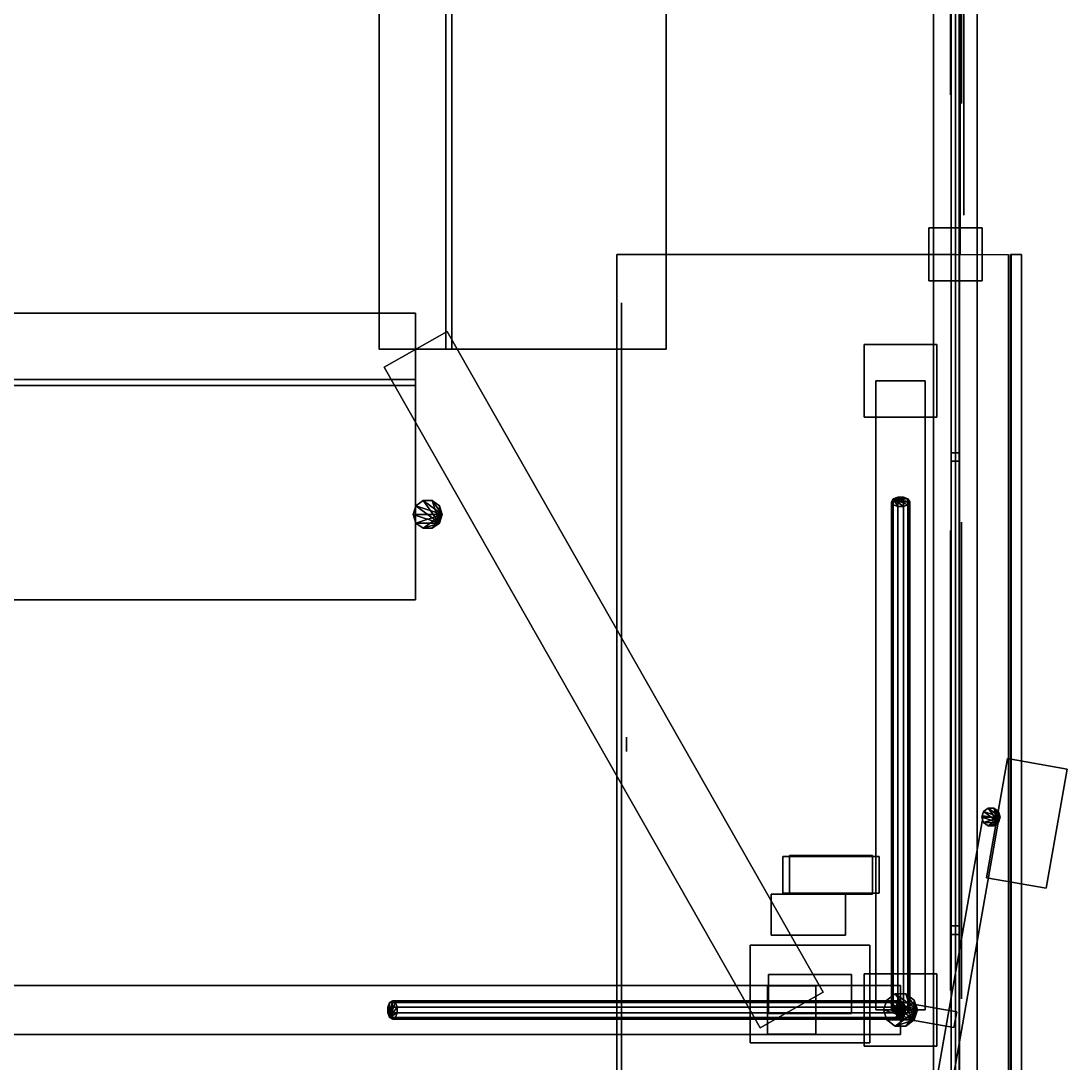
# Model space of a CAD drawing. Header units: millimetres. Extents: x -272 to 22200, y -272 to 17234.
# Drawn here: x 16388 to 20711, y 2522 to 6828 of the extents above; entities that cross this region are included whole.
import ezdxf

# ---------------------------------------------------------------- set-up
doc = ezdxf.new("R2010")
doc.units = ezdxf.units.MM
for name, color, linetype in [('balcony_door_5', 7, 'Continuous'), ('balcony_door_frame_5', 7, 'Continuous'), ('balcony_edge_5', 7, 'Continuous'), ('balcony_parapet_5', 7, 'Continuous'), ('balcony_rail_5', 7, 'Continuous'), ('balcony_recess_5', 7, 'Continuous'), ('balcony_return_5', 7, 'Continuous'), ('balcony_slab_5', 7, 'Continuous'), ('existing_roof', 7, 'Continuous'), ('existing_roof_vents', 7, 'Continuous'), ('facade_5', 7, 'Continuous'), ('facade_column_5', 7, 'Continuous'), ('floor_band_5', 7, 'Continuous'), ('ground_glazing_5', 7, 'Continuous'), ('parapet_5', 7, 'Continuous'), ('parapet_coping_5', 7, 'Continuous'), ('proposed_cable_tray', 7, 'Continuous'), ('roof_safety_rail', 7, 'Continuous'), ('roof_slab_edge', 7, 'Continuous'), ('roof_slab_soffit', 7, 'Continuous'), ('S2_antenna_2', 7, 'Continuous'), ('S2_BOB_0', 7, 'Continuous'), ('S2_BOB_1', 7, 'Continuous'), ('S2_braced_mast', 7, 'Continuous'), ('S2_left_carrier', 7, 'Continuous'), ('S2_mast_base', 7, 'Continuous'), ('S2_mast_braces', 7, 'Continuous'), ('S2_radio_0', 7, 'Continuous'), ('S2_radio_1', 7, 'Continuous'), ('S2_radio_3', 7, 'Continuous'), ('S2_radio_4', 7, 'Continuous'), ('S2_steel_plinth', 7, 'Continuous'), ('S2_support_beams', 7, 'Continuous'), ('S2_yoke_brackets', 7, 'Continuous'), ('S2_yoke_standoff', 7, 'Continuous'), ('topfloor_exterior_7', 7, 'Continuous'), ('topfloor_floor', 7, 'Continuous'), ('topfloor_head_band_7', 7, 'Continuous'), ('topfloor_window_7', 7, 'Continuous'), ('topfloor_window_frame_7', 7, 'Continuous'), ('walkway_matting', 7, 'Continuous')]:
    doc.layers.add(name, color=color, linetype=linetype)

msp = doc.modelspace()

# ---------------------------------------------------------------- linework, layer by layer
at = {"layer": 'balcony_door_5'}
for points in [[(18870, 5663.6, 4950), (18870, 2014.9, 4950), (18870, 2014.9, 6600), (18870, 5663.6, 6600)], [(18870, 5663.6, 8050), (18870, 2014.9, 8050), (18870, 2014.9, 9700), (18870, 5663.6, 9700)], [(18870, 5663.6, 11150), (18870, 2014.9, 11150), (18870, 2014.9, 12800), (18870, 5663.6, 12800)], [(18870, 5663.6, 14250), (18870, 2014.9, 14250), (18870, 2014.9, 15900), (18870, 5663.6, 15900)], [(18870, 5663.6, 17350), (18870, 2014.9, 17350), (18870, 2014.9, 19000), (18870, 5663.6, 19000)], [(18870, 5663.6, 20450), (18870, 2014.9, 20450), (18870, 2014.9, 22100), (18870, 5663.6, 22100)]]:
    msp.add_3dface(points, dxfattribs=at)
at = {"layer": 'balcony_door_frame_5'}
for points in [[(18890, 3869.3, 4950), (18890, 3809.3, 4950), (18890, 3809.3, 6600), (18890, 3869.3, 6600)], [(18890, 3869.3, 8050), (18890, 3809.3, 8050), (18890, 3809.3, 9700), (18890, 3869.3, 9700)], [(18890, 3869.3, 11150), (18890, 3809.3, 11150), (18890, 3809.3, 12800), (18890, 3869.3, 12800)], [(18890, 3869.3, 14250), (18890, 3809.3, 14250), (18890, 3809.3, 15900), (18890, 3869.3, 15900)], [(18890, 3869.3, 17350), (18890, 3809.3, 17350), (18890, 3809.3, 19000), (18890, 3869.3, 19000)], [(18890, 3869.3, 20450), (18890, 3809.3, 20450), (18890, 3809.3, 22100), (18890, 3869.3, 22100)]]:
    msp.add_3dface(points, dxfattribs=at)
at = {"layer": 'balcony_edge_5'}
for points in [[(20470, 5863.6, 3840), (20470, 1814.9, 3840), (20470, 1814.9, 4000), (20470, 5863.6, 4000)], [(20470, 5863.6, 6940), (20470, 1814.9, 6940), (20470, 1814.9, 7100), (20470, 5863.6, 7100)], [(20470, 5863.6, 10040), (20470, 1814.9, 10040), (20470, 1814.9, 10200), (20470, 5863.6, 10200)], [(20470, 5863.6, 13140), (20470, 1814.9, 13140), (20470, 1814.9, 13300), (20470, 5863.6, 13300)], [(20470, 5863.6, 16240), (20470, 1814.9, 16240), (20470, 1814.9, 16400), (20470, 5863.6, 16400)], [(20470, 5863.6, 19340), (20470, 1814.9, 19340), (20470, 1814.9, 19500), (20470, 5863.6, 19500)], [(20470, 5863.6, 22440), (20470, 1814.9, 22440), (20470, 1814.9, 22600), (20470, 5863.6, 22600)]]:
    msp.add_3dface(points, dxfattribs=at)
at = {"layer": 'balcony_parapet_5'}
for points in [[(20480, 5863.6, 4000), (20480, 1814.9, 4000), (20480, 1814.9, 4850), (20480, 5863.6, 4850)], [(20480, 5863.6, 7100), (20480, 1814.9, 7100), (20480, 1814.9, 7950), (20480, 5863.6, 7950)], [(20480, 5863.6, 10200), (20480, 1814.9, 10200), (20480, 1814.9, 11050), (20480, 5863.6, 11050)], [(20480, 5863.6, 13300), (20480, 1814.9, 13300), (20480, 1814.9, 14150), (20480, 5863.6, 14150)], [(20480, 5863.6, 16400), (20480, 1814.9, 16400), (20480, 1814.9, 17250), (20480, 5863.6, 17250)], [(20480, 5863.6, 19500), (20480, 1814.9, 19500), (20480, 1814.9, 20350), (20480, 5863.6, 20350)], [(20480, 5863.6, 22600), (20480, 1814.9, 22600), (20480, 1814.9, 23000), (20480, 5863.6, 23000)]]:
    msp.add_3dface(points, dxfattribs=at)
at = {"layer": 'balcony_rail_5'}
for points in [[(20522.5, 5863.6, 5022.5), (20522.5, 5863.6, 4977.5), (20477.5, 5863.6, 4977.5), (20477.5, 5863.6, 5022.5)], [(20522.5, 5863.6, 5022.5), (20477.5, 5863.6, 5022.5), (20477.5, 1814.9, 5022.5), (20522.5, 1814.9, 5022.5)], [(20477.5, 5863.6, 5022.5), (20477.5, 5863.6, 4977.5), (20477.5, 1814.9, 4977.5), (20477.5, 1814.9, 5022.5)], [(20477.5, 5863.6, 4977.5), (20522.5, 5863.6, 4977.5), (20522.5, 1814.9, 4977.5), (20477.5, 1814.9, 4977.5)], [(20522.5, 5863.6, 8122.5), (20522.5, 5863.6, 8077.5), (20477.5, 5863.6, 8077.5), (20477.5, 5863.6, 8122.5)], [(20522.5, 5863.6, 8122.5), (20477.5, 5863.6, 8122.5), (20477.5, 1814.9, 8122.5), (20522.5, 1814.9, 8122.5)], [(20477.5, 5863.6, 8122.5), (20477.5, 5863.6, 8077.5), (20477.5, 1814.9, 8077.5), (20477.5, 1814.9, 8122.5)], [(20477.5, 5863.6, 8077.5), (20522.5, 5863.6, 8077.5), (20522.5, 1814.9, 8077.5), (20477.5, 1814.9, 8077.5)], [(20522.5, 5863.6, 11222.5), (20522.5, 5863.6, 11177.5), (20477.5, 5863.6, 11177.5), (20477.5, 5863.6, 11222.5)], [(20522.5, 5863.6, 11222.5), (20477.5, 5863.6, 11222.5), (20477.5, 1814.9, 11222.5), (20522.5, 1814.9, 11222.5)], [(20477.5, 5863.6, 11222.5), (20477.5, 5863.6, 11177.5), (20477.5, 1814.9, 11177.5), (20477.5, 1814.9, 11222.5)], [(20477.5, 5863.6, 11177.5), (20522.5, 5863.6, 11177.5), (20522.5, 1814.9, 11177.5), (20477.5, 1814.9, 11177.5)], [(20522.5, 5863.6, 14322.5), (20522.5, 5863.6, 14277.5), (20477.5, 5863.6, 14277.5), (20477.5, 5863.6, 14322.5)], [(20522.5, 5863.6, 14322.5), (20477.5, 5863.6, 14322.5), (20477.5, 1814.9, 14322.5), (20522.5, 1814.9, 14322.5)], [(20477.5, 5863.6, 14322.5), (20477.5, 5863.6, 14277.5), (20477.5, 1814.9, 14277.5), (20477.5, 1814.9, 14322.5)], [(20477.5, 5863.6, 14277.5), (20522.5, 5863.6, 14277.5), (20522.5, 1814.9, 14277.5), (20477.5, 1814.9, 14277.5)], [(20522.5, 5863.6, 17422.5), (20522.5, 5863.6, 17377.5), (20477.5, 5863.6, 17377.5), (20477.5, 5863.6, 17422.5)], [(20522.5, 5863.6, 17422.5), (20477.5, 5863.6, 17422.5), (20477.5, 1814.9, 17422.5), (20522.5, 1814.9, 17422.5)], [(20477.5, 5863.6, 17422.5), (20477.5, 5863.6, 17377.5), (20477.5, 1814.9, 17377.5), (20477.5, 1814.9, 17422.5)], [(20477.5, 5863.6, 17377.5), (20522.5, 5863.6, 17377.5), (20522.5, 1814.9, 17377.5), (20477.5, 1814.9, 17377.5)], [(20522.5, 5863.6, 20522.5), (20522.5, 5863.6, 20477.5), (20477.5, 5863.6, 20477.5), (20477.5, 5863.6, 20522.5)], [(20522.5, 5863.6, 20522.5), (20477.5, 5863.6, 20522.5), (20477.5, 1814.9, 20522.5), (20522.5, 1814.9, 20522.5)], [(20477.5, 5863.6, 20522.5), (20477.5, 5863.6, 20477.5), (20477.5, 1814.9, 20477.5), (20477.5, 1814.9, 20522.5)], [(20477.5, 5863.6, 20477.5), (20522.5, 5863.6, 20477.5), (20522.5, 1814.9, 20477.5), (20477.5, 1814.9, 20477.5)], [(20522.5, 5863.6, 4977.5), (20522.5, 5863.6, 5022.5), (20522.5, 1814.9, 5022.5), (20522.5, 1814.9, 4977.5)], [(20522.5, 5863.6, 8077.5), (20522.5, 5863.6, 8122.5), (20522.5, 1814.9, 8122.5), (20522.5, 1814.9, 8077.5)], [(20522.5, 5863.6, 11177.5), (20522.5, 5863.6, 11222.5), (20522.5, 1814.9, 11222.5), (20522.5, 1814.9, 11177.5)], [(20522.5, 5863.6, 14277.5), (20522.5, 5863.6, 14322.5), (20522.5, 1814.9, 14322.5), (20522.5, 1814.9, 14277.5)], [(20522.5, 5863.6, 17377.5), (20522.5, 5863.6, 17422.5), (20522.5, 1814.9, 17422.5), (20522.5, 1814.9, 17377.5)], [(20522.5, 5863.6, 20477.5), (20522.5, 5863.6, 20522.5), (20522.5, 1814.9, 20522.5), (20522.5, 1814.9, 20477.5)]]:
    msp.add_3dface(points, dxfattribs=at)
at = {"layer": 'balcony_recess_5'}
msp.add_3dface([(18850, 5863.6), (18850, 1814.9), (18850, 1814.9, 23000), (18850, 5863.6, 23000)], dxfattribs=at)
at = {"layer": 'balcony_return_5'}
msp.add_3dface([(20250, 5863.6), (18850, 5863.6), (18850, 5863.6, 23000), (20250, 5863.6, 23000)], dxfattribs=at)
at = {"layer": 'balcony_slab_5'}
for points in [[(20470, 5863.6, 4000), (20470, 1814.9, 4000), (18850, 1814.9, 4000), (18850, 5863.6, 4000)], [(20470, 5863.6, 7100), (20470, 1814.9, 7100), (18850, 1814.9, 7100), (18850, 5863.6, 7100)], [(20470, 5863.6, 10200), (20470, 1814.9, 10200), (18850, 1814.9, 10200), (18850, 5863.6, 10200)], [(20470, 5863.6, 13300), (20470, 1814.9, 13300), (18850, 1814.9, 13300), (18850, 5863.6, 13300)], [(20470, 5863.6, 16400), (20470, 1814.9, 16400), (18850, 1814.9, 16400), (18850, 5863.6, 16400)], [(20470, 5863.6, 19500), (20470, 1814.9, 19500), (18850, 1814.9, 19500), (18850, 5863.6, 19500)], [(20470, 5863.6, 22600), (20470, 1814.9, 22600), (18850, 1814.9, 22600), (18850, 5863.6, 22600)]]:
    msp.add_3dface(points, dxfattribs=at)
at = {"layer": 'existing_roof'}
msp.add_3dface([(14750, 0, 26100), (20250, 0, 26100), (20250, 13961, 26100), (14750, 13961, 26100)], dxfattribs=at)
at = {"layer": 'existing_roof_vents'}
for points in [[(18117.6, 4753.5, 26100), (18020.5, 4824.1, 26100), (18050.5, 4845.9, 26100)], [(18129.1, 4788.8, 26550), (18050.5, 4845.9, 26550), (18020.5, 4824.1, 26550)], [(18050.5, 4845.9, 26100), (18020.5, 4824.1, 26100), (18020.5, 4824.1, 26550), (18050.5, 4845.9, 26550)], [(18117.6, 4753.5, 26100), (18050.5, 4845.9, 26100), (18087.6, 4845.9, 26100)], [(18129.1, 4788.8, 26550), (18087.6, 4845.9, 26550), (18050.5, 4845.9, 26550)], [(18087.6, 4845.9, 26100), (18050.5, 4845.9, 26100), (18050.5, 4845.9, 26550), (18087.6, 4845.9, 26550)], [(18117.6, 4753.5, 26100), (18087.6, 4845.9, 26100), (18117.6, 4824.1, 26100)], [(18129.1, 4788.8, 26550), (18117.6, 4824.1, 26550), (18087.6, 4845.9, 26550)], [(18117.6, 4824.1, 26100), (18087.6, 4845.9, 26100), (18087.6, 4845.9, 26550), (18117.6, 4824.1, 26550)], [(18117.6, 4753.5, 26100), (18009.1, 4788.8, 26100), (18020.5, 4824.1, 26100)], [(18129.1, 4788.8, 26550), (18020.5, 4824.1, 26550), (18009.1, 4788.8, 26550)], [(18020.5, 4824.1, 26100), (18009.1, 4788.8, 26100), (18009.1, 4788.8, 26550), (18020.5, 4824.1, 26550)], [(18117.6, 4753.5, 26100), (18117.6, 4824.1, 26100), (18129.1, 4788.8, 26100)], [(18129.1, 4788.8, 26100), (18117.6, 4824.1, 26100), (18117.6, 4824.1, 26550), (18129.1, 4788.8, 26550)], [(18117.6, 4753.5, 26100), (18020.5, 4753.5, 26100), (18009.1, 4788.8, 26100)], [(18129.1, 4788.8, 26550), (18009.1, 4788.8, 26550), (18020.5, 4753.5, 26550)], [(18009.1, 4788.8, 26100), (18020.5, 4753.5, 26100), (18020.5, 4753.5, 26550), (18009.1, 4788.8, 26550)], [(18129.1, 4788.8, 26550), (18020.5, 4753.5, 26550), (18050.5, 4731.7, 26550)], [(18129.1, 4788.8, 26550), (18050.5, 4731.7, 26550), (18087.6, 4731.7, 26550)], [(18129.1, 4788.8, 26550), (18087.6, 4731.7, 26550), (18117.6, 4753.5, 26550)], [(18117.6, 4753.5, 26100), (18129.1, 4788.8, 26100), (18129.1, 4788.8, 26550), (18117.6, 4753.5, 26550)], [(18117.6, 4753.5, 26100), (18050.5, 4731.7, 26100), (18020.5, 4753.5, 26100)], [(18020.5, 4753.5, 26100), (18050.5, 4731.7, 26100), (18050.5, 4731.7, 26550), (18020.5, 4753.5, 26550)], [(18117.6, 4753.5, 26100), (18087.6, 4731.7, 26100), (18050.5, 4731.7, 26100)], [(18050.5, 4731.7, 26100), (18087.6, 4731.7, 26100), (18087.6, 4731.7, 26550), (18050.5, 4731.7, 26550)], [(18087.6, 4731.7, 26100), (18117.6, 4753.5, 26100), (18117.6, 4753.5, 26550), (18087.6, 4731.7, 26550)]]:
    msp.add_3dface(points, dxfattribs=at)
at = {"layer": 'facade_5'}
msp.add_3dface([(20250, 13961), (20250, 5863.6), (20250, 5863.6, 23000), (20250, 13961, 23000)], dxfattribs=at)
at = {"layer": 'facade_column_5'}
for points in [[(20140, 5753.6), (20140, 5973.6), (20360, 5973.6), (20360, 5753.6)], [(20360, 5973.6), (20140, 5973.6), (20140, 5973.6, 23000), (20360, 5973.6, 23000)], [(20140, 5973.6), (20140, 5753.6), (20140, 5753.6, 23000), (20140, 5973.6, 23000)], [(20360, 5753.6), (20360, 5973.6), (20360, 5973.6, 23000), (20360, 5753.6, 23000)], [(20140, 5753.6), (20360, 5753.6), (20360, 5753.6, 23000), (20140, 5753.6, 23000)]]:
    msp.add_3dface(points, dxfattribs=at)
at = {"layer": 'floor_band_5'}
for points in [[(20270, 13961, 3650), (20270, 5863.6, 3650), (20270, 5863.6, 3830), (20270, 13961, 3830)], [(20270, 13961, 6750), (20270, 5863.6, 6750), (20270, 5863.6, 6930), (20270, 13961, 6930)], [(20270, 13961, 9850), (20270, 5863.6, 9850), (20270, 5863.6, 10030), (20270, 13961, 10030)], [(20270, 13961, 12950), (20270, 5863.6, 12950), (20270, 5863.6, 13130), (20270, 13961, 13130)], [(20270, 13961, 16050), (20270, 5863.6, 16050), (20270, 5863.6, 16230), (20270, 13961, 16230)], [(20270, 13961, 19150), (20270, 5863.6, 19150), (20270, 5863.6, 19330), (20270, 13961, 19330)], [(20270, 13961, 22250), (20270, 5863.6, 22250), (20270, 5863.6, 22430), (20270, 13961, 22430)]]:
    msp.add_3dface(points, dxfattribs=at)
at = {"layer": 'ground_glazing_5'}
msp.add_3dface([(20285, 7726, 500), (20285, 6025.6, 500), (20285, 6025.6, 2700), (20285, 7726, 2700)], dxfattribs=at)
at = {"layer": 'parapet_5'}
msp.add_3dface([(20250, 13961, 26100), (20250, 0, 26100), (20250, 0, 26880), (20250, 13961, 26880)], dxfattribs=at)
at = {"layer": 'parapet_coping_5'}
for points in [[(20340, 13961, 26915), (20160, 13961, 26915), (20160, 0, 26915), (20340, 0, 26915)], [(20160, 13961, 26915), (20160, 13961, 26845), (20160, 0, 26845), (20160, 0, 26915)], [(20160, 13961, 26845), (20340, 13961, 26845), (20340, 0, 26845), (20160, 0, 26845)], [(20340, 13961, 26845), (20340, 13961, 26915), (20340, 0, 26915), (20340, 0, 26845)]]:
    msp.add_3dface(points, dxfattribs=at)
at = {"layer": 'proposed_cable_tray'}
for points in [[(18168.9, 13480.4, 26320), (17868.9, 13480.4, 26320), (17868.9, 5471.3, 26320), (18168.9, 5471.3, 26320)], [(17868.9, 13480.4, 26320), (17868.9, 13480.4, 26240), (17868.9, 5471.3, 26240), (17868.9, 5471.3, 26320)], [(17868.9, 13480.4, 26240), (18168.9, 13480.4, 26240), (18168.9, 5471.3, 26240), (17868.9, 5471.3, 26240)], [(18168.9, 13480.4, 26240), (18168.9, 13480.4, 26320), (18168.9, 5471.3, 26320), (18168.9, 5471.3, 26240)], [(18018.9, 5321.3, 26320), (18018.9, 5621.3, 26320), (11944.7, 5621.3, 26320), (11944.7, 5321.3, 26320)], [(18018.9, 5621.3, 26320), (18018.9, 5621.3, 26240), (11944.7, 5621.3, 26240), (11944.7, 5621.3, 26320)], [(18018.9, 5621.3, 26240), (18018.9, 5321.3, 26240), (11944.7, 5321.3, 26240), (11944.7, 5621.3, 26240)], [(18018.9, 5321.3, 26320), (18018.9, 5321.3, 26240), (18018.9, 5621.3, 26240), (18018.9, 5621.3, 26320)], [(18149.3, 5545.5, 26320), (18149.3, 5545.5, 26240), (17888.6, 5397.1, 26240), (17888.6, 5397.1, 26320)], [(18149.3, 5545.5, 26320), (17888.6, 5397.1, 26320), (19442.8, 2667.2, 26320), (19703.5, 2815.6, 26320)], [(17888.6, 5397.1, 26240), (18149.3, 5545.5, 26240), (19703.5, 2815.6, 26240), (19442.8, 2667.2, 26240)], [(18149.3, 5545.5, 26240), (18149.3, 5545.5, 26320), (19703.5, 2815.6, 26320), (19703.5, 2815.6, 26240)], [(18168.9, 5471.3, 26320), (17868.9, 5471.3, 26320), (17868.9, 5471.3, 26240), (18168.9, 5471.3, 26240)], [(17888.6, 5397.1, 26320), (17888.6, 5397.1, 26240), (19442.8, 2667.2, 26240), (19442.8, 2667.2, 26320)], [(18018.9, 5321.3, 26240), (18018.9, 5321.3, 26320), (11944.7, 5321.3, 26320), (11944.7, 5321.3, 26240)], [(19703.5, 2815.6, 26320), (19442.8, 2667.2, 26320), (19442.8, 2667.2, 26240), (19703.5, 2815.6, 26240)]]:
    msp.add_3dface(points, dxfattribs=at)
at = {"layer": 'roof_safety_rail'}
for points in [[(20267.5, 13961, 27217.5), (20232.5, 13961, 27217.5), (20232.5, 0, 27217.5), (20267.5, 0, 27217.5)], [(20232.5, 13961, 27217.5), (20232.5, 13961, 27182.5), (20232.5, 0, 27182.5), (20232.5, 0, 27217.5)], [(20232.5, 13961, 27182.5), (20267.5, 13961, 27182.5), (20267.5, 0, 27182.5), (20232.5, 0, 27182.5)], [(20267.5, 13961, 27182.5), (20267.5, 13961, 27217.5), (20267.5, 0, 27217.5), (20267.5, 0, 27182.5)], [(20232.5, 5008.5, 26880), (20232.5, 5043.5, 26880), (20267.5, 5043.5, 26880), (20267.5, 5008.5, 26880)], [(20232.5, 5008.5, 27200), (20267.5, 5008.5, 27200), (20267.5, 5043.5, 27200), (20232.5, 5043.5, 27200)], [(20267.5, 5043.5, 26880), (20232.5, 5043.5, 26880), (20232.5, 5043.5, 27200), (20267.5, 5043.5, 27200)], [(20232.5, 5043.5, 26880), (20232.5, 5008.5, 26880), (20232.5, 5008.5, 27200), (20232.5, 5043.5, 27200)], [(20267.5, 5008.5, 26880), (20267.5, 5043.5, 26880), (20267.5, 5043.5, 27200), (20267.5, 5008.5, 27200)], [(20232.5, 5008.5, 26880), (20267.5, 5008.5, 26880), (20267.5, 5008.5, 27200), (20232.5, 5008.5, 27200)], [(20232.5, 3053.9, 26880), (20232.5, 3088.9, 26880), (20267.5, 3088.9, 26880), (20267.5, 3053.9, 26880)], [(20232.5, 3053.9, 27200), (20267.5, 3053.9, 27200), (20267.5, 3088.9, 27200), (20232.5, 3088.9, 27200)], [(20267.5, 3088.9, 26880), (20232.5, 3088.9, 26880), (20232.5, 3088.9, 27200), (20267.5, 3088.9, 27200)], [(20232.5, 3088.9, 26880), (20232.5, 3053.9, 26880), (20232.5, 3053.9, 27200), (20232.5, 3088.9, 27200)], [(20267.5, 3053.9, 26880), (20267.5, 3088.9, 26880), (20267.5, 3088.9, 27200), (20267.5, 3053.9, 27200)], [(20232.5, 3053.9, 26880), (20267.5, 3053.9, 26880), (20267.5, 3053.9, 27200), (20232.5, 3053.9, 27200)]]:
    msp.add_3dface(points, dxfattribs=at)
at = {"layer": 'roof_slab_edge'}
msp.add_3dface([(20250, 13961, 25850), (20250, 0, 25850), (20250, 0, 26100), (20250, 13961, 26100)], dxfattribs=at)
at = {"layer": 'roof_slab_soffit'}
msp.add_3dface([(14750, 0, 25850), (14750, 13961, 25850), (20250, 13961, 25850), (20250, 0, 25850)], dxfattribs=at)
at = {"layer": 'S2_antenna_2'}
for points in [[(20465.3, 3780.4, 28850), (20711.5, 3737, 28850), (20624.7, 3244.6, 28850), (20378.5, 3288, 28850)], [(20465.3, 3780.4, 31150), (20378.5, 3288, 31150), (20624.7, 3244.6, 31150), (20711.5, 3737, 31150)], [(20465.3, 3780.4, 28850), (20378.5, 3288, 28850), (20378.5, 3288, 31150), (20465.3, 3780.4, 31150)], [(20711.5, 3737, 28850), (20465.3, 3780.4, 28850), (20465.3, 3780.4, 31150), (20711.5, 3737, 31150)], [(20624.7, 3244.6, 28850), (20711.5, 3737, 28850), (20711.5, 3737, 31150), (20624.7, 3244.6, 31150)], [(20378.5, 3288, 28850), (20624.7, 3244.6, 28850), (20624.7, 3244.6, 31150), (20378.5, 3288, 31150)]]:
    msp.add_3dface(points, dxfattribs=at)
at = {"layer": 'S2_BOB_0'}
for points in [[(19489.1, 3050.3, 26900), (19489.1, 3220.3, 26900), (19796.1, 3220.3, 26900), (19796.1, 3050.3, 26900)], [(19489.1, 3050.3, 27242), (19796.1, 3050.3, 27242), (19796.1, 3220.3, 27242), (19489.1, 3220.3, 27242)], [(19796.1, 3220.3, 26900), (19489.1, 3220.3, 26900), (19489.1, 3220.3, 27242), (19796.1, 3220.3, 27242)], [(19489.1, 3220.3, 26900), (19489.1, 3050.3, 26900), (19489.1, 3050.3, 27242), (19489.1, 3220.3, 27242)], [(19796.1, 3050.3, 26900), (19796.1, 3220.3, 26900), (19796.1, 3220.3, 27242), (19796.1, 3050.3, 27242)], [(19489.1, 3050.3, 26900), (19796.1, 3050.3, 26900), (19796.1, 3050.3, 27242), (19489.1, 3050.3, 27242)]]:
    msp.add_3dface(points, dxfattribs=at)
at = {"layer": 'S2_BOB_1'}
for points in [[(19473.2, 2641.4, 26900), (19473.2, 2841.4, 26900), (19673.2, 2841.4, 26900), (19673.2, 2641.4, 26900)], [(19473.2, 2641.4, 27040), (19673.2, 2641.4, 27040), (19673.2, 2841.4, 27040), (19473.2, 2841.4, 27040)], [(19673.2, 2841.4, 26900), (19473.2, 2841.4, 26900), (19473.2, 2841.4, 27040), (19673.2, 2841.4, 27040)], [(19473.2, 2841.4, 26900), (19473.2, 2641.4, 26900), (19473.2, 2641.4, 27040), (19473.2, 2841.4, 27040)], [(19673.2, 2641.4, 26900), (19673.2, 2841.4, 26900), (19673.2, 2841.4, 27040), (19673.2, 2641.4, 27040)], [(19473.2, 2641.4, 26900), (19673.2, 2641.4, 26900), (19673.2, 2641.4, 27040), (19473.2, 2641.4, 27040)]]:
    msp.add_3dface(points, dxfattribs=at)
at = {"layer": 'S2_braced_mast'}
for points in [[(20079.8, 2700.2, 26550), (19953.2, 2741.4, 26550), (19966.5, 2782.5, 26550)], [(20093.2, 2741.4, 31200), (19966.5, 2782.5, 31200), (19953.2, 2741.4, 31200)], [(19966.5, 2782.5, 26550), (19953.2, 2741.4, 26550), (19953.2, 2741.4, 31200), (19966.5, 2782.5, 31200)], [(20079.8, 2700.2, 26550), (19966.5, 2782.5, 26550), (20001.5, 2807.9, 26550)], [(20093.2, 2741.4, 31200), (20001.5, 2807.9, 31200), (19966.5, 2782.5, 31200)], [(20001.5, 2807.9, 26550), (19966.5, 2782.5, 26550), (19966.5, 2782.5, 31200), (20001.5, 2807.9, 31200)], [(20079.8, 2700.2, 26550), (20001.5, 2807.9, 26550), (20044.8, 2807.9, 26550)], [(20093.2, 2741.4, 31200), (20044.8, 2807.9, 31200), (20001.5, 2807.9, 31200)], [(20044.8, 2807.9, 26550), (20001.5, 2807.9, 26550), (20001.5, 2807.9, 31200), (20044.8, 2807.9, 31200)], [(20079.8, 2700.2, 26550), (20044.8, 2807.9, 26550), (20079.8, 2782.5, 26550)], [(20093.2, 2741.4, 31200), (20079.8, 2782.5, 31200), (20044.8, 2807.9, 31200)], [(20079.8, 2782.5, 26550), (20044.8, 2807.9, 26550), (20044.8, 2807.9, 31200), (20079.8, 2782.5, 31200)], [(20079.8, 2700.2, 26550), (20079.8, 2782.5, 26550), (20093.2, 2741.4, 26550)], [(20093.2, 2741.4, 26550), (20079.8, 2782.5, 26550), (20079.8, 2782.5, 31200), (20093.2, 2741.4, 31200)], [(20079.8, 2700.2, 26550), (19966.5, 2700.2, 26550), (19953.2, 2741.4, 26550)], [(20093.2, 2741.4, 31200), (19953.2, 2741.4, 31200), (19966.5, 2700.2, 31200)], [(19953.2, 2741.4, 26550), (19966.5, 2700.2, 26550), (19966.5, 2700.2, 31200), (19953.2, 2741.4, 31200)], [(20093.2, 2741.4, 31200), (19966.5, 2700.2, 31200), (20001.5, 2674.8, 31200)], [(20093.2, 2741.4, 31200), (20001.5, 2674.8, 31200), (20044.8, 2674.8, 31200)], [(20093.2, 2741.4, 31200), (20044.8, 2674.8, 31200), (20079.8, 2700.2, 31200)], [(20079.8, 2700.2, 26550), (20093.2, 2741.4, 26550), (20093.2, 2741.4, 31200), (20079.8, 2700.2, 31200)], [(20079.8, 2700.2, 26550), (20001.5, 2674.8, 26550), (19966.5, 2700.2, 26550)], [(19966.5, 2700.2, 26550), (20001.5, 2674.8, 26550), (20001.5, 2674.8, 31200), (19966.5, 2700.2, 31200)], [(20079.8, 2700.2, 26550), (20044.8, 2674.8, 26550), (20001.5, 2674.8, 26550)], [(20044.8, 2674.8, 26550), (20079.8, 2700.2, 26550), (20079.8, 2700.2, 31200), (20044.8, 2674.8, 31200)], [(20001.5, 2674.8, 26550), (20044.8, 2674.8, 26550), (20044.8, 2674.8, 31200), (20001.5, 2674.8, 31200)]]:
    msp.add_3dface(points, dxfattribs=at)
at = {"layer": 'S2_left_carrier'}
for points in [[(20428, 3516.2, 28650), (20359.3, 3538.5, 28650), (20366.5, 3560.9, 28650)], [(20435.3, 3538.5, 31300), (20366.5, 3560.9, 31300), (20359.3, 3538.5, 31300)], [(20366.5, 3560.9, 28650), (20359.3, 3538.5, 28650), (20359.3, 3538.5, 31300), (20366.5, 3560.9, 31300)], [(20428, 3516.2, 28650), (20366.5, 3560.9, 28650), (20385.5, 3574.7, 28650)], [(20435.3, 3538.5, 31300), (20385.5, 3574.7, 31300), (20366.5, 3560.9, 31300)], [(20385.5, 3574.7, 28650), (20366.5, 3560.9, 28650), (20366.5, 3560.9, 31300), (20385.5, 3574.7, 31300)], [(20428, 3516.2, 28650), (20385.5, 3574.7, 28650), (20409, 3574.7, 28650)], [(20435.3, 3538.5, 31300), (20409, 3574.7, 31300), (20385.5, 3574.7, 31300)], [(20409, 3574.7, 28650), (20385.5, 3574.7, 28650), (20385.5, 3574.7, 31300), (20409, 3574.7, 31300)], [(20428, 3516.2, 28650), (20409, 3574.7, 28650), (20428, 3560.9, 28650)], [(20435.3, 3538.5, 31300), (20428, 3560.9, 31300), (20409, 3574.7, 31300)], [(20428, 3560.9, 28650), (20409, 3574.7, 28650), (20409, 3574.7, 31300), (20428, 3560.9, 31300)], [(20428, 3516.2, 28650), (20428, 3560.9, 28650), (20435.3, 3538.5, 28650)], [(20435.3, 3538.5, 28650), (20428, 3560.9, 28650), (20428, 3560.9, 31300), (20435.3, 3538.5, 31300)], [(20428, 3516.2, 28650), (20366.5, 3516.2, 28650), (20359.3, 3538.5, 28650)], [(20435.3, 3538.5, 31300), (20359.3, 3538.5, 31300), (20366.5, 3516.2, 31300)], [(20359.3, 3538.5, 28650), (20366.5, 3516.2, 28650), (20366.5, 3516.2, 31300), (20359.3, 3538.5, 31300)], [(20435.3, 3538.5, 31300), (20366.5, 3516.2, 31300), (20385.5, 3502.4, 31300)], [(20428, 3516.2, 28650), (20385.5, 3502.4, 28650), (20366.5, 3516.2, 28650)], [(20366.5, 3516.2, 28650), (20385.5, 3502.4, 28650), (20385.5, 3502.4, 31300), (20366.5, 3516.2, 31300)], [(20435.3, 3538.5, 31300), (20385.5, 3502.4, 31300), (20409, 3502.4, 31300)], [(20428, 3516.2, 28650), (20409, 3502.4, 28650), (20385.5, 3502.4, 28650)], [(20385.5, 3502.4, 28650), (20409, 3502.4, 28650), (20409, 3502.4, 31300), (20385.5, 3502.4, 31300)], [(20435.3, 3538.5, 31300), (20409, 3502.4, 31300), (20428, 3516.2, 31300)], [(20409, 3502.4, 28650), (20428, 3516.2, 28650), (20428, 3516.2, 31300), (20409, 3502.4, 31300)], [(20428, 3516.2, 28650), (20435.3, 3538.5, 28650), (20435.3, 3538.5, 31300), (20428, 3516.2, 31300)]]:
    msp.add_3dface(points, dxfattribs=at)
at = {"layer": 'S2_mast_base'}
for points in [[(19990.7, 4841.4, 26562.5), (20055.7, 4841.4, 26562.5), (20055.7, 4841.4, 26497.5), (19990.7, 4841.4, 26497.5)], [(19990.7, 2741.4, 26562.5), (20055.7, 2741.4, 26562.5), (20055.7, 4841.4, 26562.5), (19990.7, 4841.4, 26562.5)], [(20055.7, 2741.4, 26497.5), (19990.7, 2741.4, 26497.5), (19990.7, 4841.4, 26497.5), (20055.7, 4841.4, 26497.5)], [(19990.7, 2741.4, 26497.5), (19990.7, 2741.4, 26562.5), (19990.7, 4841.4, 26562.5), (19990.7, 4841.4, 26497.5)], [(20055.7, 2741.4, 26562.5), (20055.7, 2741.4, 26497.5), (20055.7, 4841.4, 26497.5), (20055.7, 4841.4, 26562.5)], [(17923.2, 2708.9, 26562.5), (17923.2, 2773.9, 26562.5), (17923.2, 2773.9, 26497.5), (17923.2, 2708.9, 26497.5)], [(20023.2, 2708.9, 26562.5), (20023.2, 2773.9, 26562.5), (17923.2, 2773.9, 26562.5), (17923.2, 2708.9, 26562.5)], [(20023.2, 2773.9, 26562.5), (20023.2, 2773.9, 26497.5), (17923.2, 2773.9, 26497.5), (17923.2, 2773.9, 26562.5)], [(20023.2, 2773.9, 26497.5), (20023.2, 2708.9, 26497.5), (17923.2, 2708.9, 26497.5), (17923.2, 2773.9, 26497.5)], [(20023.2, 2708.9, 26562.5), (20023.2, 2708.9, 26497.5), (20023.2, 2773.9, 26497.5), (20023.2, 2773.9, 26562.5)], [(19990.7, 2741.4, 26562.5), (19990.7, 2741.4, 26497.5), (20055.7, 2741.4, 26497.5), (20055.7, 2741.4, 26562.5)], [(20023.2, 2708.9, 26497.5), (20023.2, 2708.9, 26562.5), (17923.2, 2708.9, 26562.5), (17923.2, 2708.9, 26497.5)]]:
    msp.add_3dface(points, dxfattribs=at)
at = {"layer": 'S2_mast_braces'}
for points in [[(19992.4, 4853.5, 26568.8), (19992.4, 4829.3, 26531.2), (19985.2, 4841.4, 26550)], [(19992.4, 4853.5, 26568.8), (19985.2, 4841.4, 26550), (19985.2, 2741.4, 27900), (19992.4, 2753.5, 27918.8)], [(19992.4, 4853.5, 26568.8), (20011.4, 4860.9, 26580.4), (20034.9, 4860.9, 26580.4)], [(19992.4, 4853.5, 26568.8), (20034.9, 4860.9, 26580.4), (20053.9, 4853.5, 26568.8)], [(20011.4, 4860.9, 26580.4), (19992.4, 4853.5, 26568.8), (19992.4, 2753.5, 27918.8), (20011.4, 2760.9, 27930.4)], [(19992.4, 4853.5, 26568.8), (20053.9, 4853.5, 26568.8), (20061.2, 4841.4, 26550)], [(19992.4, 4853.5, 26568.8), (20061.2, 4841.4, 26550), (20053.9, 4829.3, 26531.2)], [(19992.4, 4853.5, 26568.8), (20053.9, 4829.3, 26531.2), (20034.9, 4821.8, 26519.6)], [(19992.4, 4853.5, 26568.8), (20034.9, 4821.8, 26519.6), (20011.4, 4821.8, 26519.6)], [(19992.4, 4853.5, 26568.8), (20011.4, 4821.8, 26519.6), (19992.4, 4829.3, 26531.2)], [(20034.9, 4860.9, 26580.4), (20011.4, 4860.9, 26580.4), (20011.4, 2760.9, 27930.4), (20034.9, 2760.9, 27930.4)], [(20053.9, 4853.5, 26568.8), (20034.9, 4860.9, 26580.4), (20034.9, 2760.9, 27930.4), (20053.9, 2753.5, 27918.8)], [(20061.2, 4841.4, 26550), (20053.9, 4853.5, 26568.8), (20053.9, 2753.5, 27918.8), (20061.2, 2741.4, 27900)], [(19985.2, 4841.4, 26550), (19992.4, 4829.3, 26531.2), (19992.4, 2729.3, 27881.2), (19985.2, 2741.4, 27900)], [(19992.4, 4829.3, 26531.2), (20011.4, 4821.8, 26519.6), (20011.4, 2721.8, 27869.6), (19992.4, 2729.3, 27881.2)], [(20011.4, 4821.8, 26519.6), (20034.9, 4821.8, 26519.6), (20034.9, 2721.8, 27869.6), (20011.4, 2721.8, 27869.6)], [(20034.9, 4821.8, 26519.6), (20053.9, 4829.3, 26531.2), (20053.9, 2729.3, 27881.2), (20034.9, 2721.8, 27869.6)], [(20053.9, 4829.3, 26531.2), (20061.2, 4841.4, 26550), (20061.2, 2741.4, 27900), (20053.9, 2729.3, 27881.2)], [(17911.1, 2710.6, 26568.8), (17903.6, 2753.1, 26580.4), (17911.1, 2772.1, 26568.8)], [(17911.1, 2772.1, 26568.8), (17903.6, 2753.1, 26580.4), (20003.6, 2753.1, 27930.4), (20011.1, 2772.1, 27918.8)], [(17911.1, 2710.6, 26568.8), (17911.1, 2772.1, 26568.8), (17923.2, 2779.4, 26550)], [(17911.1, 2710.6, 26568.8), (17923.2, 2779.4, 26550), (17935.2, 2772.1, 26531.2)], [(17923.2, 2779.4, 26550), (17911.1, 2772.1, 26568.8), (20011.1, 2772.1, 27918.8), (20023.2, 2779.4, 27900)], [(17911.1, 2710.6, 26568.8), (17935.2, 2772.1, 26531.2), (17942.7, 2753.1, 26519.6)], [(17935.2, 2772.1, 26531.2), (17923.2, 2779.4, 26550), (20023.2, 2779.4, 27900), (20035.2, 2772.1, 27881.2)], [(17942.7, 2753.1, 26519.6), (17935.2, 2772.1, 26531.2), (20035.2, 2772.1, 27881.2), (20042.7, 2753.1, 27869.6)], [(20023.2, 2703.4, 27900), (20011.1, 2772.1, 27918.8), (20003.6, 2753.1, 27930.4)], [(20023.2, 2703.4, 27900), (20023.2, 2779.4, 27900), (20011.1, 2772.1, 27918.8)], [(20023.2, 2703.4, 27900), (20035.2, 2772.1, 27881.2), (20023.2, 2779.4, 27900)], [(20023.2, 2703.4, 27900), (20042.7, 2753.1, 27869.6), (20035.2, 2772.1, 27881.2)], [(17911.1, 2710.6, 26568.8), (17903.6, 2729.6, 26580.4), (17903.6, 2753.1, 26580.4)], [(17903.6, 2753.1, 26580.4), (17903.6, 2729.6, 26580.4), (20003.6, 2729.6, 27930.4), (20003.6, 2753.1, 27930.4)], [(17903.6, 2729.6, 26580.4), (17911.1, 2710.6, 26568.8), (20011.1, 2710.6, 27918.8), (20003.6, 2729.6, 27930.4)], [(17911.1, 2710.6, 26568.8), (17942.7, 2753.1, 26519.6), (17942.7, 2729.6, 26519.6)], [(17911.1, 2710.6, 26568.8), (17942.7, 2729.6, 26519.6), (17935.2, 2710.6, 26531.2)], [(17935.2, 2710.6, 26531.2), (17942.7, 2729.6, 26519.6), (20042.7, 2729.6, 27869.6), (20035.2, 2710.6, 27881.2)], [(17942.7, 2729.6, 26519.6), (17942.7, 2753.1, 26519.6), (20042.7, 2753.1, 27869.6), (20042.7, 2729.6, 27869.6)], [(19985.2, 2741.4, 27900), (20053.9, 2753.5, 27918.8), (20034.9, 2760.9, 27930.4)], [(19985.2, 2741.4, 27900), (20034.9, 2760.9, 27930.4), (20011.4, 2760.9, 27930.4)], [(19985.2, 2741.4, 27900), (20011.4, 2760.9, 27930.4), (19992.4, 2753.5, 27918.8)], [(19985.2, 2741.4, 27900), (20061.2, 2741.4, 27900), (20053.9, 2753.5, 27918.8)], [(19985.2, 2741.4, 27900), (19992.4, 2729.3, 27881.2), (20011.4, 2721.8, 27869.6)], [(19985.2, 2741.4, 27900), (20011.4, 2721.8, 27869.6), (20034.9, 2721.8, 27869.6)], [(19985.2, 2741.4, 27900), (20034.9, 2721.8, 27869.6), (20053.9, 2729.3, 27881.2)], [(19985.2, 2741.4, 27900), (20053.9, 2729.3, 27881.2), (20061.2, 2741.4, 27900)], [(20023.2, 2703.4, 27900), (20003.6, 2753.1, 27930.4), (20003.6, 2729.6, 27930.4)], [(20023.2, 2703.4, 27900), (20003.6, 2729.6, 27930.4), (20011.1, 2710.6, 27918.8)], [(20023.2, 2703.4, 27900), (20042.7, 2729.6, 27869.6), (20042.7, 2753.1, 27869.6)], [(20023.2, 2703.4, 27900), (20035.2, 2710.6, 27881.2), (20042.7, 2729.6, 27869.6)], [(17911.1, 2710.6, 26568.8), (17935.2, 2710.6, 26531.2), (17923.2, 2703.4, 26550)], [(17911.1, 2710.6, 26568.8), (17923.2, 2703.4, 26550), (20023.2, 2703.4, 27900), (20011.1, 2710.6, 27918.8)], [(17923.2, 2703.4, 26550), (17935.2, 2710.6, 26531.2), (20035.2, 2710.6, 27881.2), (20023.2, 2703.4, 27900)]]:
    msp.add_3dface(points, dxfattribs=at)
at = {"layer": 'S2_radio_0'}
for points in [[(19564.8, 3219.8, 27200), (19564.8, 3379.8, 27200), (19906.8, 3379.8, 27200), (19906.8, 3219.8, 27200)], [(19564.8, 3219.8, 27620), (19906.8, 3219.8, 27620), (19906.8, 3379.8, 27620), (19564.8, 3379.8, 27620)], [(19906.8, 3379.8, 27200), (19564.8, 3379.8, 27200), (19564.8, 3379.8, 27620), (19906.8, 3379.8, 27620)], [(19564.8, 3379.8, 27200), (19564.8, 3219.8, 27200), (19564.8, 3219.8, 27620), (19564.8, 3379.8, 27620)], [(19906.8, 3219.8, 27200), (19906.8, 3379.8, 27200), (19906.8, 3379.8, 27620), (19906.8, 3219.8, 27620)], [(19564.8, 3219.8, 27200), (19906.8, 3219.8, 27200), (19906.8, 3219.8, 27620), (19564.8, 3219.8, 27620)]]:
    msp.add_3dface(points, dxfattribs=at)
at = {"layer": 'S2_radio_1'}
for points in [[(19477.9, 2727.4, 27200), (19477.9, 2887.4, 27200), (19819.9, 2887.4, 27200), (19819.9, 2727.4, 27200)], [(19477.9, 2727.4, 27620), (19819.9, 2727.4, 27620), (19819.9, 2887.4, 27620), (19477.9, 2887.4, 27620)], [(19819.9, 2887.4, 27200), (19477.9, 2887.4, 27200), (19477.9, 2887.4, 27620), (19819.9, 2887.4, 27620)], [(19477.9, 2887.4, 27200), (19477.9, 2727.4, 27200), (19477.9, 2727.4, 27620), (19477.9, 2887.4, 27620)], [(19819.9, 2727.4, 27200), (19819.9, 2887.4, 27200), (19819.9, 2887.4, 27620), (19819.9, 2727.4, 27620)], [(19477.9, 2727.4, 27200), (19819.9, 2727.4, 27200), (19819.9, 2727.4, 27620), (19477.9, 2727.4, 27620)]]:
    msp.add_3dface(points, dxfattribs=at)
at = {"layer": 'S2_radio_3'}
for points in [[(19536.8, 3224.3, 27850), (19536.8, 3375.3, 27850), (19934.8, 3375.3, 27850), (19934.8, 3224.3, 27850)], [(19536.8, 3224.3, 28403), (19934.8, 3224.3, 28403), (19934.8, 3375.3, 28403), (19536.8, 3375.3, 28403)], [(19934.8, 3375.3, 27850), (19536.8, 3375.3, 27850), (19536.8, 3375.3, 28403), (19934.8, 3375.3, 28403)], [(19536.8, 3375.3, 27850), (19536.8, 3224.3, 27850), (19536.8, 3224.3, 28403), (19536.8, 3375.3, 28403)], [(19934.8, 3224.3, 27850), (19934.8, 3375.3, 27850), (19934.8, 3375.3, 28403), (19934.8, 3224.3, 28403)], [(19536.8, 3224.3, 27850), (19934.8, 3224.3, 27850), (19934.8, 3224.3, 28403), (19536.8, 3224.3, 28403)]]:
    msp.add_3dface(points, dxfattribs=at)
at = {"layer": 'S2_radio_4'}
for points in [[(19401.4, 2605.4, 27850), (19401.4, 3009.4, 27850), (19896.4, 3009.4, 27850), (19896.4, 2605.4, 27850)], [(19401.4, 2605.4, 28013), (19896.4, 2605.4, 28013), (19896.4, 3009.4, 28013), (19401.4, 3009.4, 28013)], [(19896.4, 3009.4, 27850), (19401.4, 3009.4, 27850), (19401.4, 3009.4, 28013), (19896.4, 3009.4, 28013)], [(19401.4, 3009.4, 27850), (19401.4, 2605.4, 27850), (19401.4, 2605.4, 28013), (19401.4, 3009.4, 28013)], [(19896.4, 2605.4, 27850), (19896.4, 3009.4, 27850), (19896.4, 3009.4, 28013), (19896.4, 2605.4, 28013)], [(19401.4, 2605.4, 27850), (19896.4, 2605.4, 27850), (19896.4, 2605.4, 28013), (19401.4, 2605.4, 28013)]]:
    msp.add_3dface(points, dxfattribs=at)
at = {"layer": 'S2_steel_plinth'}
for points in [[(19873.2, 5191.4, 26100), (19873.2, 5491.4, 26100), (20173.2, 5491.4, 26100), (20173.2, 5191.4, 26100)], [(19873.2, 5191.4, 26350), (20173.2, 5191.4, 26350), (20173.2, 5491.4, 26350), (19873.2, 5491.4, 26350)], [(20173.2, 5491.4, 26100), (19873.2, 5491.4, 26100), (19873.2, 5491.4, 26350), (20173.2, 5491.4, 26350)], [(19873.2, 5491.4, 26100), (19873.2, 5191.4, 26100), (19873.2, 5191.4, 26350), (19873.2, 5491.4, 26350)], [(20173.2, 5191.4, 26100), (20173.2, 5491.4, 26100), (20173.2, 5491.4, 26350), (20173.2, 5191.4, 26350)], [(19873.2, 5191.4, 26100), (20173.2, 5191.4, 26100), (20173.2, 5191.4, 26350), (19873.2, 5191.4, 26350)], [(19873.2, 2591.4, 26100), (19873.2, 2891.4, 26100), (20173.2, 2891.4, 26100), (20173.2, 2591.4, 26100)], [(19873.2, 2591.4, 26350), (20173.2, 2591.4, 26350), (20173.2, 2891.4, 26350), (19873.2, 2891.4, 26350)], [(20173.2, 2891.4, 26100), (19873.2, 2891.4, 26100), (19873.2, 2891.4, 26350), (20173.2, 2891.4, 26350)], [(19873.2, 2891.4, 26100), (19873.2, 2591.4, 26100), (19873.2, 2591.4, 26350), (19873.2, 2891.4, 26350)], [(20173.2, 2591.4, 26100), (20173.2, 2891.4, 26100), (20173.2, 2891.4, 26350), (20173.2, 2591.4, 26350)], [(19873.2, 2591.4, 26100), (20173.2, 2591.4, 26100), (20173.2, 2591.4, 26350), (19873.2, 2591.4, 26350)]]:
    msp.add_3dface(points, dxfattribs=at)
at = {"layer": 'S2_support_beams'}
for points in [[(19921.7, 5341.4, 26551.5), (20124.7, 5341.4, 26551.5), (20124.7, 5341.4, 26348.5), (19921.7, 5341.4, 26348.5)], [(19921.7, 2741.4, 26551.5), (20124.7, 2741.4, 26551.5), (20124.7, 5341.4, 26551.5), (19921.7, 5341.4, 26551.5)], [(20124.7, 2741.4, 26348.5), (19921.7, 2741.4, 26348.5), (19921.7, 5341.4, 26348.5), (20124.7, 5341.4, 26348.5)], [(19921.7, 2741.4, 26348.5), (19921.7, 2741.4, 26551.5), (19921.7, 5341.4, 26551.5), (19921.7, 5341.4, 26348.5)], [(20124.7, 2741.4, 26551.5), (20124.7, 2741.4, 26348.5), (20124.7, 5341.4, 26348.5), (20124.7, 5341.4, 26551.5)], [(20023.2, 2639.9, 26551.5), (20023.2, 2842.9, 26551.5), (16123.2, 2842.9, 26551.5), (16123.2, 2639.9, 26551.5)], [(20023.2, 2842.9, 26551.5), (20023.2, 2842.9, 26348.5), (16123.2, 2842.9, 26348.5), (16123.2, 2842.9, 26551.5)], [(20023.2, 2842.9, 26348.5), (20023.2, 2639.9, 26348.5), (16123.2, 2639.9, 26348.5), (16123.2, 2842.9, 26348.5)], [(20023.2, 2639.9, 26551.5), (20023.2, 2639.9, 26348.5), (20023.2, 2842.9, 26348.5), (20023.2, 2842.9, 26551.5)], [(19921.7, 2741.4, 26551.5), (19921.7, 2741.4, 26348.5), (20124.7, 2741.4, 26348.5), (20124.7, 2741.4, 26551.5)], [(20023.2, 2639.9, 26348.5), (20023.2, 2639.9, 26551.5), (16123.2, 2639.9, 26551.5), (16123.2, 2639.9, 26348.5)]]:
    msp.add_3dface(points, dxfattribs=at)
at = {"layer": 'S2_yoke_brackets'}
for points in [[(20429.3, 3532.9, 29012.5), (20365.3, 3544.2, 29012.5), (20070.1, 1870, 29012.5), (20134.1, 1858.7, 29012.5)], [(20365.3, 3544.2, 29012.5), (20365.3, 3544.2, 28887.5), (20070.1, 1870, 28887.5), (20070.1, 1870, 29012.5)], [(20365.3, 3544.2, 28887.5), (20429.3, 3532.9, 28887.5), (20134.1, 1858.7, 28887.5), (20070.1, 1870, 28887.5)], [(20429.3, 3532.9, 30812.5), (20365.3, 3544.2, 30812.5), (20070.1, 1870, 30812.5), (20134.1, 1858.7, 30812.5)], [(20365.3, 3544.2, 30812.5), (20365.3, 3544.2, 30687.5), (20070.1, 1870, 30687.5), (20070.1, 1870, 30812.5)], [(20365.3, 3544.2, 30687.5), (20429.3, 3532.9, 30687.5), (20134.1, 1858.7, 30687.5), (20070.1, 1870, 30687.5)], [(20429.3, 3532.9, 28887.5), (20429.3, 3532.9, 29012.5), (20134.1, 1858.7, 29012.5), (20134.1, 1858.7, 28887.5)], [(20429.3, 3532.9, 30687.5), (20429.3, 3532.9, 30812.5), (20134.1, 1858.7, 30812.5), (20134.1, 1858.7, 30687.5)], [(20429.3, 3532.9, 29012.5), (20429.3, 3532.9, 28887.5), (20365.3, 3544.2, 28887.5), (20365.3, 3544.2, 29012.5)], [(20429.3, 3532.9, 30812.5), (20429.3, 3532.9, 30687.5), (20365.3, 3544.2, 30687.5), (20365.3, 3544.2, 30812.5)]]:
    msp.add_3dface(points, dxfattribs=at)
at = {"layer": 'S2_yoke_standoff'}
for points in [[(20028.8, 2773.4, 28982.5), (20028.8, 2773.4, 28917.5), (20017.5, 2709.4, 28917.5), (20017.5, 2709.4, 28982.5)], [(20028.8, 2773.4, 28982.5), (20017.5, 2709.4, 28982.5), (20244, 2669.4, 28982.5), (20255.3, 2733.4, 28982.5)], [(20017.5, 2709.4, 28917.5), (20028.8, 2773.4, 28917.5), (20255.3, 2733.4, 28917.5), (20244, 2669.4, 28917.5)], [(20028.8, 2773.4, 30782.5), (20028.8, 2773.4, 30717.5), (20017.5, 2709.4, 30717.5), (20017.5, 2709.4, 30782.5)], [(20028.8, 2773.4, 30782.5), (20017.5, 2709.4, 30782.5), (20244, 2669.4, 30782.5), (20255.3, 2733.4, 30782.5)], [(20017.5, 2709.4, 30717.5), (20028.8, 2773.4, 30717.5), (20255.3, 2733.4, 30717.5), (20244, 2669.4, 30717.5)], [(20028.8, 2773.4, 28917.5), (20028.8, 2773.4, 28982.5), (20255.3, 2733.4, 28982.5), (20255.3, 2733.4, 28917.5)], [(20028.8, 2773.4, 30717.5), (20028.8, 2773.4, 30782.5), (20255.3, 2733.4, 30782.5), (20255.3, 2733.4, 30717.5)], [(20255.3, 2733.4, 28982.5), (20244, 2669.4, 28982.5), (20244, 2669.4, 28917.5), (20255.3, 2733.4, 28917.5)], [(20255.3, 2733.4, 30782.5), (20244, 2669.4, 30782.5), (20244, 2669.4, 30717.5), (20255.3, 2733.4, 30717.5)], [(20017.5, 2709.4, 28982.5), (20017.5, 2709.4, 28917.5), (20244, 2669.4, 28917.5), (20244, 2669.4, 28982.5)], [(20017.5, 2709.4, 30782.5), (20017.5, 2709.4, 30717.5), (20244, 2669.4, 30717.5), (20244, 2669.4, 30782.5)]]:
    msp.add_3dface(points, dxfattribs=at)
at = {"layer": 'topfloor_exterior_7'}
for points in [[(20250, 8422.4, 23000), (20250, 6522.4, 23000), (20250, 6522.4, 23850), (20250, 8422.4, 23850)], [(20250, 8422.4, 25200), (20250, 6522.4, 25200), (20250, 6522.4, 25850), (20250, 8422.4, 25850)], [(20250, 6522.4, 23000), (20250, 4722.4, 23000), (20250, 4722.4, 25850), (20250, 6522.4, 25850)], [(20250, 4722.4, 23000), (20250, 2822.4, 23000), (20250, 2822.4, 23850), (20250, 4722.4, 23850)], [(20250, 4722.4, 25200), (20250, 2822.4, 25200), (20250, 2822.4, 25850), (20250, 4722.4, 25850)], [(20250, 2822.4, 23000), (20250, 1922.4, 23000), (20250, 1922.4, 25850), (20250, 2822.4, 25850)]]:
    msp.add_3dface(points, dxfattribs=at)
at = {"layer": 'topfloor_floor'}
msp.add_3dface([(14750, 0, 23000), (20250, 0, 23000), (20250, 13961, 23000), (14750, 13961, 23000)], dxfattribs=at)
at = {"layer": 'topfloor_head_band_7'}
msp.add_3dface([(20265, 9322.4, 25670), (20265, 1922.4, 25670), (20265, 1922.4, 25850), (20265, 9322.4, 25850)], dxfattribs=at)
at = {"layer": 'topfloor_window_7'}
for points in [[(20230, 8422.4, 23850), (20230, 6522.4, 23850), (20230, 6522.4, 25200), (20230, 8422.4, 25200)], [(20230, 4722.4, 23850), (20230, 2822.4, 23850), (20230, 2822.4, 25200), (20230, 4722.4, 25200)]]:
    msp.add_3dface(points, dxfattribs=at)
at = {"layer": 'topfloor_window_frame_7'}
for points in [[(20275, 8422.4, 23815), (20275, 6522.4, 23815), (20275, 6522.4, 23885), (20275, 8422.4, 23885)], [(20275, 8422.4, 25165), (20275, 6522.4, 25165), (20275, 6522.4, 25235), (20275, 8422.4, 25235)], [(20275, 6557.4, 23850), (20275, 6487.4, 23850), (20275, 6487.4, 25200), (20275, 6557.4, 25200)], [(20275, 4757.4, 23850), (20275, 4687.4, 23850), (20275, 4687.4, 25200), (20275, 4757.4, 25200)], [(20275, 4722.4, 23815), (20275, 2822.4, 23815), (20275, 2822.4, 23885), (20275, 4722.4, 23885)], [(20275, 4722.4, 25165), (20275, 2822.4, 25165), (20275, 2822.4, 25235), (20275, 4722.4, 25235)], [(20275, 3807.4, 23850), (20275, 3737.4, 23850), (20275, 3737.4, 25200), (20275, 3807.4, 25200)], [(20275, 2857.4, 23850), (20275, 2787.4, 23850), (20275, 2787.4, 25200), (20275, 2857.4, 25200)]]:
    msp.add_3dface(points, dxfattribs=at)
at = {"layer": 'walkway_matting'}
for points in [[(19053.9, 13480.4, 26132.5), (18143.9, 13480.4, 26132.5), (18143.9, 5471.3, 26132.5), (19053.9, 5471.3, 26132.5)], [(18143.9, 13480.4, 26132.5), (18143.9, 13480.4, 26107.5), (18143.9, 5471.3, 26107.5), (18143.9, 5471.3, 26132.5)], [(18143.9, 13480.4, 26107.5), (19053.9, 13480.4, 26107.5), (19053.9, 5471.3, 26107.5), (18143.9, 5471.3, 26107.5)], [(19053.9, 13480.4, 26107.5), (19053.9, 13480.4, 26132.5), (19053.9, 5471.3, 26132.5), (19053.9, 5471.3, 26107.5)], [(19053.9, 5471.3, 26132.5), (18143.9, 5471.3, 26132.5), (18143.9, 5471.3, 26107.5), (19053.9, 5471.3, 26107.5)], [(18018.9, 4436.3, 26132.5), (18018.9, 5346.3, 26132.5), (11944.7, 5346.3, 26132.5), (11944.7, 4436.3, 26132.5)], [(18018.9, 5346.3, 26132.5), (18018.9, 5346.3, 26107.5), (11944.7, 5346.3, 26107.5), (11944.7, 5346.3, 26132.5)], [(18018.9, 5346.3, 26107.5), (18018.9, 4436.3, 26107.5), (11944.7, 4436.3, 26107.5), (11944.7, 5346.3, 26107.5)], [(18018.9, 4436.3, 26132.5), (18018.9, 4436.3, 26107.5), (18018.9, 5346.3, 26107.5), (18018.9, 5346.3, 26132.5)], [(18018.9, 4436.3, 26107.5), (18018.9, 4436.3, 26132.5), (11944.7, 4436.3, 26132.5), (11944.7, 4436.3, 26107.5)]]:
    msp.add_3dface(points, dxfattribs=at)

doc.saveas('drawing.dxf')
